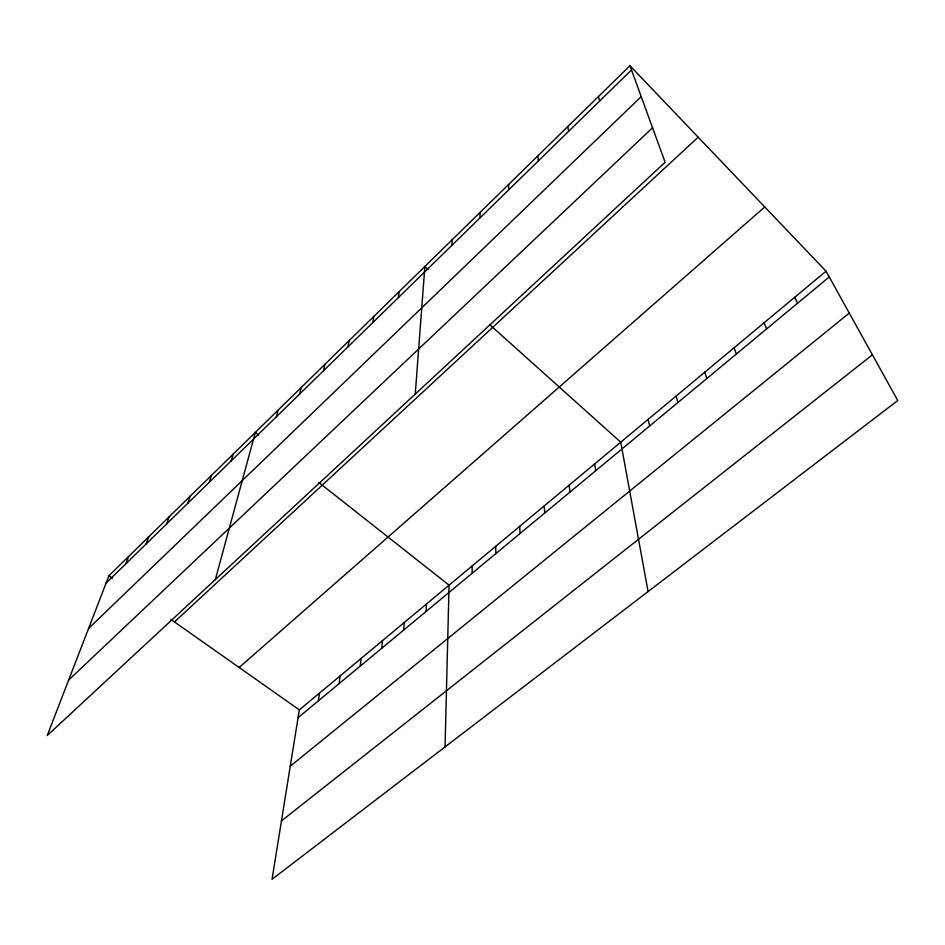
<?xml version="1.0" encoding="UTF-8"?>
<svg xmlns="http://www.w3.org/2000/svg" width="945" height="945" viewBox="0 0 945 945"><rect width="100%" height="100%" fill="white"/><g stroke="black" fill="none" stroke-linecap="round" stroke-linejoin="round"><path stroke-width="1.42" d="M472.134 573.261L472.134 565.949M445.06 746.916L449.064 585.168L318.772 482.422M451.923 245.322L452.112 239.806M426.077 611.486L426.431 604.02M403.716 630.043L404.236 622.507M415.245 394.112L424.872 266.466L428.156 269.408M381.78 648.246L382.453 640.639M360.258 666.095L361.084 658.441M398.388 297.604L399.038 291.757M339.137 683.625L340.117 675.899M372.897 322.493L373.771 316.492M318.406 700.824L319.528 693.051M826.048 271.191L299.329 709.884L272.042 879.299L897.75 400.526L826.048 271.191L629.961 65.701L108.923 575.753L47.25 735.517L665.126 162.28L629.961 65.701M347.984 346.827L349.059 340.684M323.603 370.641L324.867 364.357M299.742 393.935L301.207 387.521M276.401 416.745L278.043 410.201M215.33 579.58L255.351 432.408L258.753 435.09M231.159 460.924L233.131 454.155M209.247 482.328L211.373 475.465M187.772 503.295L190.051 496.338M166.733 523.849L169.167 516.785M146.121 543.977L148.684 536.831M125.909 563.716L128.603 556.487M106.1 583.065L631.496 69.93M88.57 628.484L641.218 96.626M68.654 680.069L652.558 127.764M174.471 621.928L698.178 137.19M239.156 667.489L764.753 206.955M298.065 717.704L829.249 276.944M290.257 766.194L849.271 313.079M281.445 820.898L872.412 354.812M108.923 575.753L112.42 578.222M170.88 619.4L299.329 709.884M489.557 324.501L620.735 442.189L648.093 591.558M794.698 297.309L797.568 303.227M764.044 322.824L766.619 328.907M734.088 347.772L736.379 354.009M704.805 372.165L706.813 378.543M598.468 96.532L599.685 101.009M676.159 396.026L677.896 402.523M648.152 419.356L649.628 425.982M567.756 126.595L568.666 131.308M594.688 463.889L595.693 470.74M537.788 155.937L538.402 160.863M569.173 485.128L569.965 492.097M544.178 505.953L544.757 513.005M508.54 184.559L508.871 189.697M519.679 526.353L520.057 533.5M495.676 546.352L495.853 553.581M479.989 212.507L480.06 217.846"/></g></svg>
